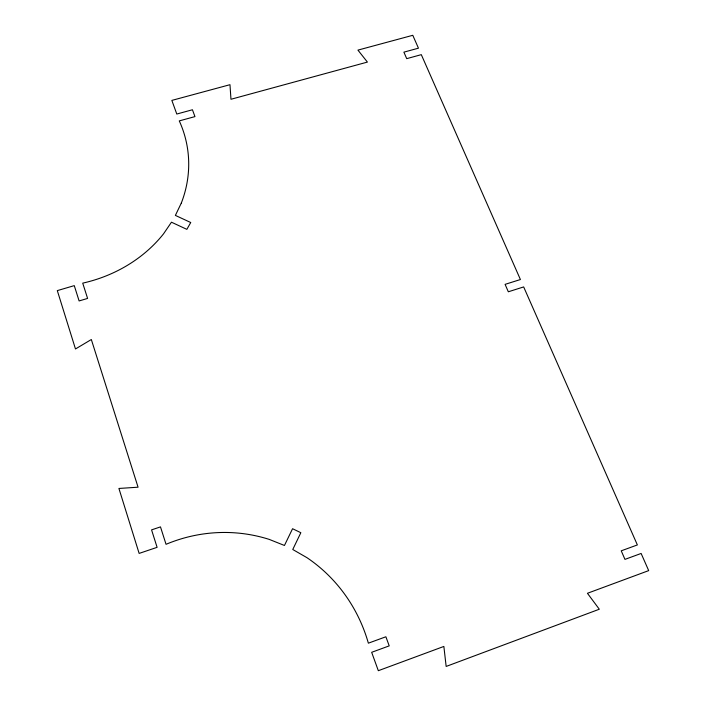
<?xml version="1.0" encoding="UTF-8"?>
<svg xmlns="http://www.w3.org/2000/svg" width="706" height="706" viewBox="0 0 706 706"><rect width="100%" height="100%" fill="white"/><g stroke="black" fill="none" stroke-linecap="round" stroke-linejoin="round"><path stroke-width="1.06" d="M181.327 203.028L175.388 215.401L190.744 222.522L186.843 229.353L171.461 222.205L163.527 233.854A135.402 118.37 -7.3 0 1 82.717 283.141L87.597 298.426L79.116 300.941L74.271 285.63L57.31 290.616L75.48 348.967L91.33 339.524L138.067 487.202L118.917 488.455L139.135 553.416L157.103 547.335L151.569 529.879L160.483 526.888L166.042 544.308A159.106 152.928 -72.6 0 1 269.295 539.419L284.447 545.473L292.566 528.723L300.835 532.712L292.761 549.497L306.951 557.669A159.106 152.928 -72.6 0 1 368.364 643.175L385.882 636.777L389.218 645.866L371.665 652.309L378.328 670.7L443.862 646.44L446.157 666.438L599.306 609.225L587.436 593.287L648.69 570.616L641.127 553.451L624.96 559.381L621.236 550.821L637.368 544.935L523.667 286.927L508.329 291.781L505.09 284.359L520.41 279.532L421.305 54.653L406.718 58.651L403.885 52.147L418.455 48.176L412.781 35.3L357.933 50.117L367.411 62.084L230.968 99.272L229.98 84.694L171.849 100.402L176.791 114.037L192.438 109.765L194.953 116.605L179.271 120.894A135.402 118.37 -7.3 0 1 181.327 203.028"/></g></svg>
